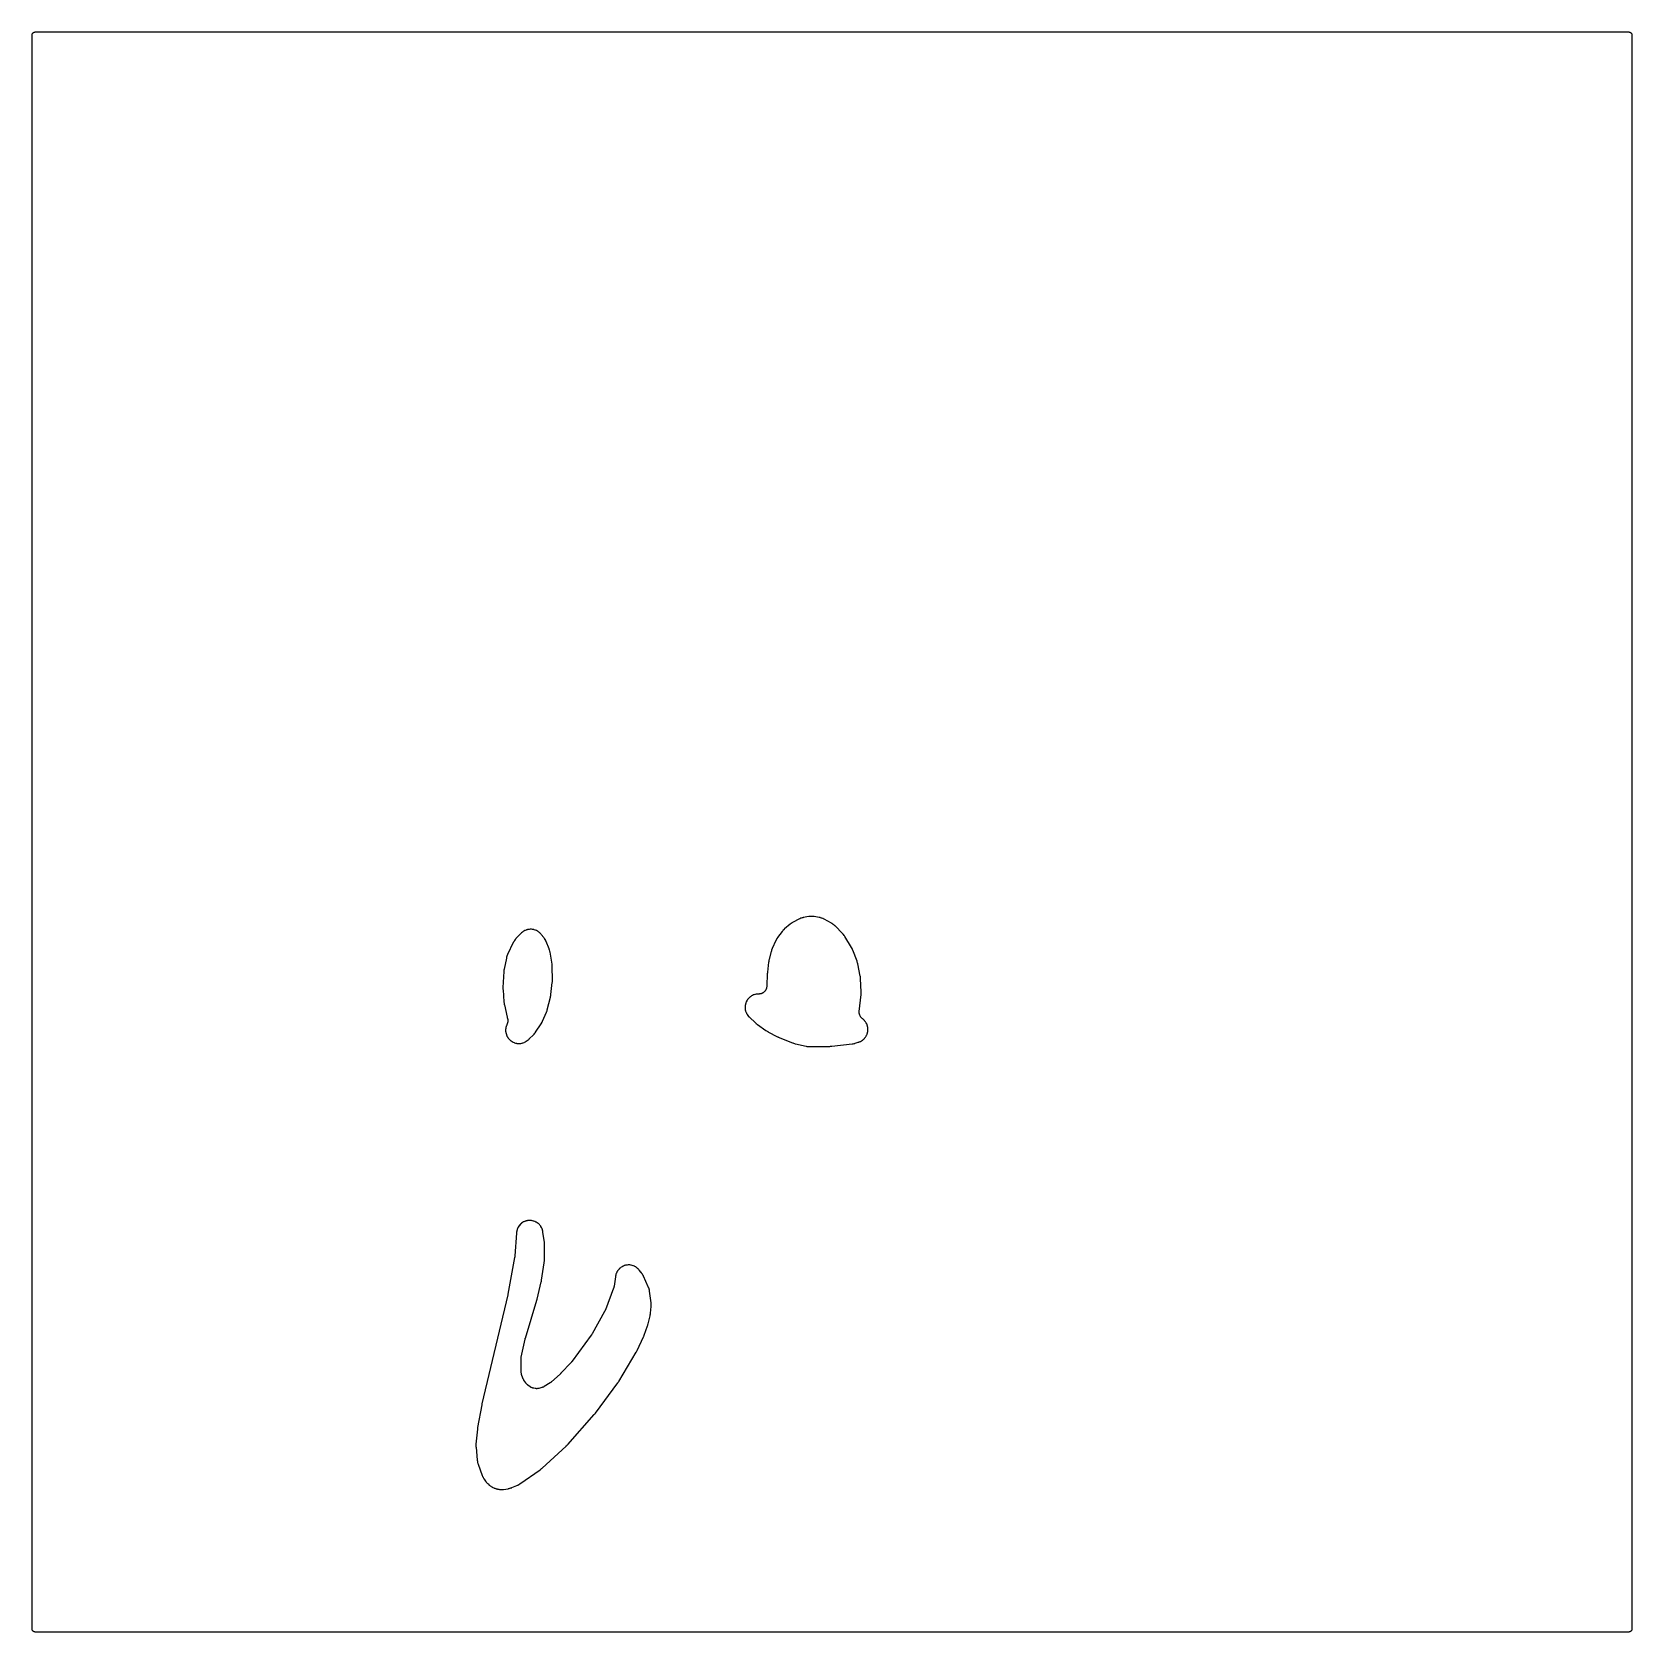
# Model space of a CAD drawing. Header units: millimetres. Extents: x 0 to 300, y 0 to 300.
import ezdxf

# ---------------------------------------------------------------- set-up
doc = ezdxf.new("R2010")
doc.units = ezdxf.units.MM
doc.layers.add('CUT', color=7, linetype='CONTINUOUS')

msp = doc.modelspace()

# ---------------------------------------------------------------- linework, layer by layer
at = {"layer": 'CUT'}
for points in [[(-0.0625, 298.5625), (-0.0625, 299.4478), (-0.0589, 299.5212), (-0.0503, 299.5794), (-0.036, 299.6365), (-0.0162, 299.6918), (0.009, 299.745), (0.0392, 299.7954), (0.0743, 299.8427), (0.1137, 299.8863), (0.1573, 299.9257), (0.2046, 299.9608), (0.255, 299.991), (0.3082, 300.0162), (0.3635, 300.036), (0.4206, 300.0503), (0.4788, 300.0589), (0.5522, 300.0625), (1.4375, 300.0625), (298.554, 300.0625), (299.4392, 300.0625), (299.5127, 300.0589), (299.5709, 300.0503), (299.6279, 300.036), (299.6833, 300.0162), (299.7365, 299.991), (299.7869, 299.9608), (299.8341, 299.9257), (299.8777, 299.8863), (299.9172, 299.8427), (299.9522, 299.7954), (299.9825, 299.745), (300.0076, 299.6918), (300.0274, 299.6365), (300.0417, 299.5794), (300.0504, 299.5212), (300.054, 299.4478), (300.054, 298.5625), (300.054, 1.4375), (300.054, 0.5522), (300.0504, 0.4788), (300.0417, 0.4206), (300.0274, 0.3635), (300.0076, 0.3082), (299.9825, 0.255), (299.9522, 0.2046), (299.9172, 0.1573), (299.8777, 0.1137), (299.8341, 0.0743), (299.7869, 0.0392), (299.7365, 0.009), (299.6833, -0.0162), (299.6279, -0.036), (299.5709, -0.0503), (299.5127, -0.0589), (299.4392, -0.0625), (298.554, -0.0625), (1.4375, -0.0625), (0.5522, -0.0625), (0.4788, -0.0589), (0.4206, -0.0503), (0.3635, -0.036), (0.3082, -0.0162), (0.255, 0.009), (0.2046, 0.0392), (0.1573, 0.0743), (0.1137, 0.1137), (0.0743, 0.1573), (0.0392, 0.2046), (0.009, 0.255), (-0.0162, 0.3082), (-0.036, 0.3635), (-0.0503, 0.4206), (-0.0589, 0.4788), (-0.0625, 0.5522), (-0.0625, 1.4375)], [(133.6888, 117.2061), (133.6872, 117.147), (133.6915, 116.9602), (133.6957, 116.9012), (133.7183, 116.7157), (133.7283, 116.6574), (133.7691, 116.475), (133.7848, 116.418), (133.8433, 116.2405), (133.8646, 116.1853), (133.9402, 116.0144), (133.9668, 115.9616), (134.059, 115.799), (134.0906, 115.749), (134.1983, 115.5963), (134.2347, 115.5497), (134.3586, 115.4063), (134.3785, 115.3844), (134.4183, 115.3427), (134.4287, 115.3321), (134.4967, 115.2642), (134.5073, 115.2539), (135.6322, 114.1857), (135.6398, 114.1786), (135.6936, 114.1292), (135.7017, 114.1219), (135.7376, 114.0902), (135.7551, 114.0753), (135.8664, 113.9843), (135.8839, 113.9705), (135.9145, 113.9473), (135.9229, 113.941), (135.9812, 113.8985), (135.9907, 113.8916), (137.5736, 112.7814), (137.5886, 112.7713), (137.6865, 112.7069), (137.7017, 112.6972), (137.827, 112.6202), (137.8425, 112.611), (137.9441, 112.5526), (137.9598, 112.5439), (139.7911, 111.5639), (139.8072, 111.5555), (139.9132, 111.5029), (139.9296, 111.4951), (140.0644, 111.4331), (140.0811, 111.4258), (140.19, 111.3797), (140.2069, 111.3728), (142.6178, 110.4376), (142.6377, 110.4303), (142.7683, 110.3849), (142.7886, 110.3782), (142.9543, 110.3271), (142.9747, 110.3212), (143.1082, 110.2852), (143.1289, 110.28), (145.1239, 109.8168), (145.1417, 109.8129), (145.258, 109.7896), (145.276, 109.7863), (145.3461, 109.7744), (145.3823, 109.7695), (145.618, 109.7443), (145.6544, 109.7415), (145.7254, 109.7383), (145.7437, 109.7377), (145.8623, 109.7359), (145.8805, 109.7359), (149.5886, 109.7923), (149.6035, 109.7927), (149.6996, 109.7965), (149.7144, 109.7973), (149.835, 109.8051), (149.8498, 109.8062), (149.9456, 109.8148), (149.9604, 109.8163), (153.765, 110.2517), (153.7792, 110.2535), (153.8718, 110.2664), (153.8861, 110.2685), (153.9415, 110.2776), (153.9698, 110.2829), (154.1526, 110.3218), (154.1806, 110.3285), (154.2349, 110.3428), (154.2487, 110.3467), (154.3385, 110.3727), (154.3523, 110.3768), (154.9259, 110.5579), (154.9397, 110.5624), (155.0293, 110.5931), (155.043, 110.598), (155.0964, 110.6177), (155.1234, 110.6285), (155.2952, 110.7017), (155.3476, 110.7271), (155.5093, 110.8154), (155.559, 110.8458), (155.7113, 110.9494), (155.7578, 110.9844), (155.8994, 111.1023), (155.9423, 111.1417), (156.0717, 111.2727), (156.1106, 111.3161), (156.2267, 111.459), (156.2612, 111.506), (156.363, 111.6595), (156.3927, 111.7096), (156.4791, 111.8722), (156.5039, 111.925), (156.574, 112.0952), (156.5936, 112.1501), (156.6469, 112.3264), (156.6611, 112.3829), (156.697, 112.5636), (156.7056, 112.6212), (156.7239, 112.8044), (156.7269, 112.8626), (156.7273, 113.0468), (156.7246, 113.105), (156.7072, 113.2883), (156.6989, 113.346), (156.6637, 113.5268), (156.6499, 113.5834), (156.5974, 113.7599), (156.5781, 113.8149), (156.5087, 113.9855), (156.4842, 114.0383), (156.3986, 114.2014), (156.369, 114.2516), (156.268, 114.4056), (156.2337, 114.4527), (156.1183, 114.5962), (156.0796, 114.6398), (155.9508, 114.7714), (155.908, 114.811), (155.7651, 114.9312), (155.7423, 114.9494), (155.7186, 114.9675), (155.6825, 114.9964), (155.6177, 115.0511), (155.5502, 115.1144), (155.5075, 115.1588), (155.4469, 115.2287), (155.409, 115.2772), (155.3558, 115.353), (155.3231, 115.4052), (155.278, 115.486), (155.2508, 115.5412), (155.2143, 115.6262), (155.1929, 115.684), (155.1653, 115.7723), (155.1499, 115.832), (155.1315, 115.9226), (155.1224, 115.9836), (155.1134, 116.0756), (155.1105, 116.1372), (155.1111, 116.2297), (155.1159, 116.3143), (155.1197, 116.3605), (155.4645, 119.5305), (155.4656, 119.5413), (155.4724, 119.6169), (155.4733, 119.6282), (155.4769, 119.6779), (155.4781, 119.7018), (155.4828, 119.8513), (155.4831, 119.8744), (155.4828, 119.9145), (155.4826, 119.9253), (155.4807, 120.0004), (155.4803, 120.0126), (155.3675, 122.4856), (155.3669, 122.4969), (155.3619, 122.5755), (155.361, 122.5872), (155.3567, 122.6387), (155.3541, 122.6634), (155.3346, 122.8174), (155.3312, 122.8411), (155.3243, 122.882), (155.3224, 122.8931), (155.3081, 122.9697), (155.3057, 122.9821), (154.8244, 125.2934), (154.822, 125.3044), (154.8047, 125.3807), (154.802, 125.392), (154.7896, 125.4418), (154.7831, 125.4657), (154.7399, 125.6136), (154.7327, 125.6363), (154.7196, 125.6754), (154.7159, 125.686), (154.6899, 125.7589), (154.6855, 125.7707), (153.8982, 127.8379), (153.8931, 127.8508), (153.8594, 127.9335), (153.8541, 127.9461), (153.8327, 127.9954), (153.8212, 128.0204), (153.7426, 128.1808), (153.7299, 128.2052), (153.7041, 128.2523), (153.6973, 128.2642), (153.6526, 128.3416), (153.6456, 128.3534), (152.4006, 130.3965), (152.3914, 130.411), (152.3305, 130.5048), (152.3209, 130.5191), (152.2828, 130.5744), (152.2624, 130.6021), (152.125, 130.7784), (152.1031, 130.805), (152.0588, 130.8555), (152.0473, 130.8682), (151.9712, 130.9502), (151.9593, 130.9627), (150.567, 132.3792), (150.5567, 132.3894), (150.4893, 132.4547), (150.4788, 132.4646), (150.4374, 132.5029), (150.4157, 132.522), (150.2739, 132.6409), (150.2279, 132.6759), (150.0752, 132.7806), (150.051, 132.7964), (150.003, 132.826), (149.9907, 132.8335), (149.9096, 132.8809), (149.8971, 132.888), (148.5181, 133.6505), (148.5032, 133.6585), (148.4062, 133.7086), (148.3912, 133.7161), (148.3321, 133.7446), (148.3015, 133.7583), (148.1026, 133.8408), (148.0392, 133.863), (147.8324, 133.9227), (147.7999, 133.9311), (147.736, 133.9458), (147.7195, 133.9493), (147.6124, 133.9707), (147.5959, 133.9737), (146.6501, 134.1351), (146.6371, 134.1372), (146.5524, 134.1498), (146.5393, 134.1515), (146.4882, 134.158), (146.462, 134.1607), (146.2936, 134.1744), (146.241, 134.1763), (146.0743, 134.1752), (146.0217, 134.1726), (145.8535, 134.1566), (145.8274, 134.1536), (145.7764, 134.1465), (145.7633, 134.1445), (145.6788, 134.1308), (145.6658, 134.1286), (144.6072, 133.9333), (144.5926, 133.9304), (144.4975, 133.9105), (144.4829, 133.9072), (144.4261, 133.8938), (144.3972, 133.8862), (144.2133, 133.8329), (144.1568, 133.8134), (143.979, 133.7421), (143.9515, 133.7302), (143.8985, 133.7058), (143.885, 133.6994), (143.7978, 133.6566), (143.7845, 133.6498), (142.7047, 133.0859), (142.6899, 133.0779), (142.5948, 133.0248), (142.5803, 133.0164), (142.5241, 132.983), (142.4958, 132.965), (142.3153, 132.8434), (142.2881, 132.8239), (142.236, 132.7844), (142.2228, 132.7741), (142.1379, 132.7058), (142.1249, 132.6952), (141.1108, 131.8326), (141.0979, 131.8214), (141.0154, 131.7471), (141.0029, 131.7354), (140.9546, 131.6894), (140.9306, 131.6652), (140.779, 131.5031), (140.7564, 131.4775), (140.7137, 131.4263), (140.7029, 131.413), (140.6342, 131.3257), (140.6239, 131.3121), (139.7976, 130.1981), (139.7883, 130.1853), (139.7293, 130.1012), (139.7204, 130.0881), (139.6863, 130.0367), (139.6695, 130.0099), (139.5652, 129.833), (139.5499, 129.8053), (139.5214, 129.7506), (139.5143, 129.7365), (139.4692, 129.6441), (139.4625, 129.6299), (138.7942, 128.1624), (138.789, 128.1506), (138.7559, 128.0738), (138.751, 128.0619), (138.7321, 128.0152), (138.723, 127.9912), (138.6669, 127.8336), (138.6588, 127.8091), (138.644, 127.7611), (138.6404, 127.7487), (138.6175, 127.6683), (138.6141, 127.6558), (138.2104, 126.1117), (138.2056, 126.0921), (138.1766, 125.9637), (138.1725, 125.9439), (138.1416, 125.7817), (138.1381, 125.7617), (138.1179, 125.6317), (138.1151, 125.6117), (137.8863, 123.7254), (137.8851, 123.7144), (137.8772, 123.6373), (137.8761, 123.6255), (137.8681, 123.5293), (137.8673, 123.5176), (137.8625, 123.4415), (137.8618, 123.429), (137.7627, 121.0662), (137.7596, 121.021), (137.752, 120.9382), (137.7391, 120.8484), (137.7275, 120.7892), (137.7056, 120.7011), (137.6881, 120.6433), (137.6575, 120.558), (137.6342, 120.5022), (137.5952, 120.4204), (137.5664, 120.3673), (137.5193, 120.2897), (137.4854, 120.2398), (137.4307, 120.1674), (137.392, 120.1211), (137.3303, 120.0546), (137.287, 120.0125), (137.219, 119.9525), (137.1717, 119.9149), (137.0979, 119.8622), (137.0471, 119.8295), (136.9684, 119.7844), (136.9146, 119.7571), (136.8318, 119.7201), (136.7755, 119.6983), (136.6893, 119.6699), (136.6311, 119.6539), (136.5425, 119.6343), (136.483, 119.6242), (136.3929, 119.6136), (136.3149, 119.6084), (136.2597, 119.6064), (136.2499, 119.6064), (136.2387, 119.6064), (136.2154, 119.6059), (136.2077, 119.6056), (136.1857, 119.6049), (136.0494, 119.6027), (135.9904, 119.5989), (135.8047, 119.5774), (135.7464, 119.5678), (135.5637, 119.5282), (135.5066, 119.5129), (135.3287, 119.4555), (135.2734, 119.4346), (135.102, 119.36), (135.0491, 119.3338), (134.8859, 119.2427), (134.8357, 119.2114), (134.6823, 119.1046), (134.6354, 119.0685), (134.4932, 118.9472), (134.4502, 118.9067), (134.3206, 118.772), (134.2818, 118.7274), (134.1661, 118.5806), (134.1319, 118.5324), (134.0312, 118.375), (134.0018, 118.3236), (133.9171, 118.157), (133.893, 118.1031), (133.8251, 117.9289), (133.8064, 117.8728), (133.756, 117.6929), (133.7428, 117.6352), (133.7104, 117.4512), (133.703, 117.3925)], [(88.4707, 124.1574), (88.4673, 124.1345), (88.4491, 123.9915), (88.4467, 123.9693), (88.4433, 123.9309), (88.4424, 123.9204), (88.4372, 123.8482), (88.4365, 123.8365), (88.2807, 120.8546), (88.28, 120.8354), (88.2775, 120.7109), (88.2774, 120.6917), (88.2792, 120.5354), (88.2798, 120.5163), (88.2852, 120.3918), (88.2863, 120.3727), (88.4565, 118.1272), (88.4585, 118.1059), (88.474, 117.9676), (88.4767, 117.9464), (88.5023, 117.7737), (88.5058, 117.7526), (88.5311, 117.6157), (88.5354, 117.5948), (89.0527, 115.2637), (89.066, 115.2142), (89.0834, 115.166), (89.09, 115.1498), (89.1195, 115.0664), (89.1364, 115.01), (89.1576, 114.9242), (89.1688, 114.8664), (89.1815, 114.7788), (89.187, 114.7202), (89.191, 114.6319), (89.1908, 114.573), (89.1861, 114.4847), (89.1801, 114.4261), (89.1667, 114.3387), (89.155, 114.281), (89.1331, 114.1953), (89.1158, 114.139), (89.0856, 114.0559), (89.0584, 113.9911), (89.0411, 113.9523), (89.0299, 113.9289), (89.023, 113.9138), (89.0206, 113.9084), (88.9951, 113.8514), (88.9842, 113.8255), (88.9165, 113.653), (88.8979, 113.5982), (88.8478, 113.4224), (88.8347, 113.366), (88.8017, 113.1862), (88.794, 113.1289), (88.7785, 112.9467), (88.7764, 112.8889), (88.7785, 112.7061), (88.7819, 112.6484), (88.8016, 112.4666), (88.8106, 112.4095), (88.8477, 112.2305), (88.8622, 112.1745), (88.9164, 111.9998), (88.9361, 111.9455), (89.0069, 111.7769), (89.0318, 111.7247), (89.1184, 111.5637), (89.1482, 111.5142), (89.2499, 111.3622), (89.2844, 111.3158), (89.4003, 111.1744), (89.439, 111.1315), (89.568, 111.0019), (89.6107, 110.9629), (89.7515, 110.8463), (89.7978, 110.8116), (89.9492, 110.7091), (89.9986, 110.679), (90.1592, 110.5916), (90.2112, 110.5664), (90.3795, 110.4948), (90.4337, 110.4748), (90.6081, 110.4197), (90.664, 110.405), (90.8428, 110.367), (90.8999, 110.3577), (91.0816, 110.3371), (91.1393, 110.3334), (91.3221, 110.3303), (91.3799, 110.3321), (91.5621, 110.3467), (91.6195, 110.3541), (91.7995, 110.3862), (91.8558, 110.399), (92.0319, 110.4483), (92.0868, 110.4665), (92.2573, 110.5325), (92.3102, 110.5559), (92.4758, 110.6391), (92.5013, 110.6527), (92.5505, 110.6805), (92.563, 110.6877), (92.6438, 110.7359), (92.6561, 110.7434), (92.6712, 110.753), (92.6848, 110.7618), (92.7725, 110.8204), (92.7859, 110.8295), (92.8375, 110.8661), (92.8635, 110.8856), (93.0286, 111.0164), (93.0535, 111.0373), (93.1009, 111.0792), (93.1129, 111.0901), (93.19, 111.1621), (93.2017, 111.1733), (93.9745, 111.9351), (93.9853, 111.946), (94.0541, 112.0173), (94.0645, 112.0284), (94.1048, 112.0723), (94.1248, 112.0953), (94.251, 112.248), (94.2699, 112.272), (94.3054, 112.3198), (94.3144, 112.3321), (94.3715, 112.4131), (94.3802, 112.4257), (95.4236, 113.9868), (95.4311, 113.9982), (95.4788, 114.0732), (95.486, 114.0849), (95.5136, 114.1306), (95.5273, 114.1543), (95.6122, 114.3105), (95.6247, 114.3348), (95.648, 114.3829), (95.6539, 114.3953), (95.6909, 114.4761), (95.6965, 114.4886), (96.4253, 116.1804), (96.4296, 116.1905), (96.4587, 116.2618), (96.463, 116.2724), (96.4812, 116.3195), (96.4895, 116.3423), (96.5384, 116.4858), (96.5456, 116.5081), (96.5572, 116.547), (96.5602, 116.5575), (96.5806, 116.6308), (96.5838, 116.6428), (97.1855, 118.9911), (97.1903, 119.0114), (97.2194, 119.1439), (97.2235, 119.1644), (97.2542, 119.3318), (97.2576, 119.3524), (97.2774, 119.4866), (97.2801, 119.5073), (97.5312, 121.7482), (97.533, 121.7667), (97.5427, 121.8872), (97.5439, 121.9057), (97.5514, 122.0571), (97.552, 122.0757), (97.5543, 122.1965), (97.5543, 122.2151), (97.5231, 124.7465), (97.5228, 124.7572), (97.5206, 124.8324), (97.5201, 124.8436), (97.5177, 124.8928), (97.5161, 124.9165), (97.503, 125.064), (97.5005, 125.0867), (97.4955, 125.1261), (97.4941, 125.1367), (97.4833, 125.2103), (97.4815, 125.2222), (97.1118, 127.4465), (97.1089, 127.4624), (97.0888, 127.5658), (97.0855, 127.5816), (97.0718, 127.6433), (97.0639, 127.6747), (97.0072, 127.8774), (96.9977, 127.9083), (96.9774, 127.9682), (96.972, 127.9835), (96.9355, 128.0822), (96.9297, 128.0973), (96.3907, 129.4439), (96.3849, 129.4578), (96.3462, 129.5479), (96.3401, 129.5617), (96.3155, 129.6152), (96.3022, 129.6422), (96.2127, 129.8135), (96.1821, 129.8655), (96.0759, 130.027), (96.0587, 130.0518), (96.0239, 130.0993), (96.0149, 130.1113), (95.955, 130.1889), (95.9456, 130.2008), (95.467, 130.7898), (95.4576, 130.8011), (95.3957, 130.8735), (95.386, 130.8845), (95.3478, 130.9271), (95.3277, 130.9485), (95.1956, 131.082), (95.1523, 131.1216), (95.0098, 131.24), (94.9629, 131.2752), (94.8095, 131.3791), (94.7594, 131.4095), (94.5965, 131.498), (94.5437, 131.5234), (94.373, 131.5955), (94.318, 131.6157), (94.141, 131.6708), (94.0843, 131.6855), (93.9028, 131.7231), (93.8449, 131.7321), (93.6607, 131.7518), (93.6021, 131.7552), (93.4168, 131.7568), (93.3583, 131.7545), (93.174, 131.7381), (93.1158, 131.73), (92.9306, 131.695), (92.9018, 131.6888), (92.8899, 131.6859), (92.859, 131.6776), (92.6643, 131.6197), (92.6048, 131.5985), (92.4246, 131.5235), (92.3683, 131.4966), (92.1953, 131.4024), (92.1422, 131.3698), (91.9799, 131.2582), (91.9304, 131.2203), (91.7785, 131.0907), (91.7553, 131.0698), (91.7111, 131.028), (91.6999, 131.0171), (91.6282, 130.9456), (91.6173, 130.9344), (90.7219, 129.9935), (90.7113, 129.9821), (90.6435, 129.9071), (90.6332, 129.8954), (90.5936, 129.8492), (90.574, 129.8251), (90.4522, 129.6671), (90.4168, 129.6159), (90.312, 129.4462), (90.2963, 129.4193), (90.2671, 129.366), (90.2598, 129.3522), (90.2136, 129.2623), (90.2066, 129.2484), (89.1476, 127.052), (89.1423, 127.0408), (89.1087, 126.9673), (89.1036, 126.9559), (89.0844, 126.9113), (89.075, 126.8883), (89.0179, 126.7394), (89.002, 126.6923), (88.9574, 126.5392), (88.9509, 126.5152), (88.9393, 126.4681), (88.9364, 126.456), (88.9187, 126.3771), (88.9161, 126.365), (88.4958, 124.2978), (88.4938, 124.2876), (88.4804, 124.2156), (88.4785, 124.2048)], [(83.2115, 35.0875), (83.2106, 35.0731), (83.208, 35.0168), (83.2073, 34.9879), (83.2076, 34.8002), (83.2083, 34.7713), (83.2111, 34.715), (83.212, 34.7005), (83.2189, 34.6069), (83.2202, 34.5925), (83.4606, 32.1408), (83.462, 32.1285), (83.4715, 32.0484), (83.4731, 32.0361), (83.4798, 31.988), (83.4838, 31.9635), (83.5123, 31.8069), (83.5233, 31.7585), (83.5647, 31.6048), (83.5716, 31.581), (83.5862, 31.5347), (83.59, 31.5229), (83.6158, 31.4465), (83.6199, 31.4347), (84.3925, 29.292), (84.3972, 29.2795), (84.4283, 29.1988), (84.4332, 29.1864), (84.4531, 29.1383), (84.4637, 29.1139), (84.5357, 28.959), (84.5602, 28.9118), (84.6456, 28.7639), (84.6594, 28.7411), (84.6874, 28.6973), (84.6947, 28.6861), (84.7429, 28.6142), (84.7504, 28.6032), (84.9996, 28.2486), (85.01, 28.2343), (85.0786, 28.1424), (85.0894, 28.1285), (85.1322, 28.0746), (85.1549, 28.0476), (85.3077, 27.8769), (85.332, 27.8513), (85.3809, 27.8028), (85.3936, 27.7905), (85.4773, 27.7122), (85.4903, 27.7003), (85.7119, 27.5048), (85.7224, 27.4957), (85.7911, 27.4378), (85.8018, 27.429), (85.844, 27.3951), (85.8659, 27.3783), (86.0092, 27.2737), (86.0553, 27.2431), (86.2076, 27.1522), (86.2317, 27.1385), (86.2793, 27.113), (86.2916, 27.1066), (86.3718, 27.0659), (86.3842, 27.0598), (86.5484, 26.9812), (86.5614, 26.9752), (86.6462, 26.937), (86.6594, 26.9313), (86.7109, 26.9096), (86.7376, 26.8991), (86.9099, 26.8361), (86.9645, 26.819), (87.1421, 26.7726), (87.17, 26.766), (87.2247, 26.7545), (87.2388, 26.7517), (87.3303, 26.7347), (87.3444, 26.7323), (87.5111, 26.7054), (87.5261, 26.7031), (87.6242, 26.6899), (87.6393, 26.688), (87.6984, 26.6815), (87.7288, 26.679), (87.9236, 26.6676), (87.9845, 26.6671), (88.1794, 26.6756), (88.2098, 26.6776), (88.269, 26.6832), (88.2841, 26.6848), (88.3824, 26.6966), (88.3975, 26.6986), (89.2323, 26.8202), (89.2447, 26.8221), (89.3251, 26.8356), (89.3374, 26.8378), (89.3856, 26.8469), (89.4101, 26.852), (89.5667, 26.8884), (89.615, 26.9018), (89.768, 26.9511), (89.7917, 26.9593), (89.8377, 26.9762), (89.8494, 26.9807), (89.9252, 27.0105), (89.9369, 27.0152), (90.881, 27.4093), (90.8956, 27.4157), (90.9898, 27.4579), (91.0042, 27.4646), (91.0601, 27.4915), (91.0884, 27.506), (91.2693, 27.6052), (91.2968, 27.6212), (91.3495, 27.6539), (91.3629, 27.6624), (91.4492, 27.7191), (91.4624, 27.728), (95.2501, 30.3599), (95.2668, 30.3719), (95.3737, 30.4517), (95.3899, 30.4643), (95.5205, 30.569), (95.5363, 30.5821), (95.6375, 30.6691), (95.6528, 30.6827), (100.1491, 34.8226), (100.1601, 34.8329), (100.2304, 34.901), (100.2411, 34.9116), (100.3272, 34.9993), (100.3376, 35.0102), (100.4044, 35.0817), (100.4145, 35.0928), (105.401, 40.7072), (105.41, 40.7176), (105.4679, 40.7859), (105.4767, 40.7965), (105.5475, 40.8839), (105.556, 40.8947), (105.6107, 40.9656), (105.619, 40.9766), (109.7992, 46.6573), (109.8074, 46.6688), (109.86, 46.7439), (109.868, 46.7556), (109.9318, 46.8515), (109.9395, 46.8633), (109.9885, 46.9409), (109.9959, 46.9529), (113.2641, 52.4019), (113.2718, 52.4151), (113.3208, 52.5016), (113.3282, 52.5151), (113.3868, 52.6252), (113.3938, 52.6388), (113.4383, 52.7278), (113.445, 52.7415), (114.6324, 55.2752), (114.6384, 55.2884), (114.6764, 55.3749), (114.6821, 55.3883), (114.7272, 55.498), (114.7325, 55.5115), (114.7663, 55.5997), (114.7713, 55.6133), (115.3892, 57.3525), (115.3945, 57.3682), (115.428, 57.4713), (115.4329, 57.4872), (115.4712, 57.6176), (115.4757, 57.6337), (115.5033, 57.7384), (115.5073, 57.7546), (115.8597, 59.2577), (115.864, 59.2777), (115.8899, 59.4079), (115.8935, 59.428), (115.9204, 59.5924), (115.9234, 59.6126), (115.9403, 59.7443), (115.9426, 59.7646), (116.0578, 60.9869), (116.0592, 61.0034), (116.0663, 61.1111), (116.0672, 61.1276), (116.0697, 61.1923), (116.0701, 61.2255), (116.0665, 61.441), (116.065, 61.4742), (116.0603, 61.5388), (116.0589, 61.5553), (116.0482, 61.6626), (116.0463, 61.6791), (115.7676, 63.8574), (115.7655, 63.8721), (115.751, 63.9672), (115.7485, 63.9818), (115.7384, 64.0386), (115.7325, 64.0676), (115.69, 64.2525), (115.6739, 64.3094), (115.6134, 64.4891), (115.6033, 64.5169), (115.5822, 64.5707), (115.5766, 64.5844), (115.5393, 64.6731), (115.5334, 64.6866), (114.6206, 66.713), (114.6152, 66.7248), (114.579, 66.8007), (114.5733, 66.8123), (114.5505, 66.8575), (114.5384, 66.8804), (114.4575, 67.0252), (114.4303, 67.0693), (114.3372, 67.2066), (114.3222, 67.2277), (114.292, 67.2683), (114.2842, 67.2786), (114.2326, 67.3451), (114.2245, 67.3552), (113.8461, 67.8212), (113.8368, 67.8323), (113.7757, 67.904), (113.7661, 67.9149), (113.7284, 67.9571), (113.7085, 67.9782), (113.578, 68.1104), (113.5353, 68.1497), (113.3946, 68.2671), (113.3484, 68.302), (113.197, 68.4053), (113.1476, 68.4357), (112.987, 68.5239), (112.9349, 68.5493), (112.7665, 68.6215), (112.7122, 68.6418), (112.5376, 68.6975), (112.4816, 68.7124), (112.3024, 68.751), (112.2452, 68.7605), (112.0632, 68.7816), (112.0053, 68.7855), (111.8221, 68.789), (111.7642, 68.7873), (111.5815, 68.773), (111.524, 68.7657), (111.3435, 68.7339), (111.287, 68.7211), (111.1104, 68.6721), (111.0554, 68.6539), (110.8843, 68.588), (110.8313, 68.5646), (110.6675, 68.4825), (110.617, 68.4541), (110.4618, 68.3566), (110.4142, 68.3234), (110.2692, 68.2114), (110.2251, 68.1738), (110.0915, 68.0483), (110.0513, 68.0066), (109.9304, 67.8688), (109.8944, 67.8234), (109.7874, 67.6746), (109.7559, 67.626), (109.6638, 67.4675), (109.6371, 67.4161), (109.5607, 67.2495), (109.5391, 67.1957), (109.4792, 67.0225), (109.4629, 66.9669), (109.4193, 66.7863), (109.4132, 66.7579), (109.4026, 66.7023), (109.4001, 66.6881), (109.3847, 66.5951), (109.3825, 66.5808), (109.1345, 64.8213), (109.1327, 64.8087), (109.1294, 64.7878), (109.1202, 64.7377), (109.1021, 64.6533), (109.0933, 64.6161), (109.0923, 64.6123), (109.082, 64.5755), (109.0568, 64.4929), (109.0406, 64.4446), (109.0333, 64.4248), (109.0288, 64.4129), (107.4812, 60.3815), (107.4754, 60.3669), (107.4617, 60.3328), (107.4556, 60.3183), (107.4481, 60.3006), (107.4418, 60.2861), (107.4269, 60.2526), (107.4204, 60.2382), (107.4086, 60.213), (107.4018, 60.1988), (107.3857, 60.1658), (107.3787, 60.1517), (107.3699, 60.1346), (107.3627, 60.1206), (107.3454, 60.0882), (107.3379, 60.0744), (105.001, 55.8624), (104.9939, 55.8498), (104.9771, 55.8207), (104.9698, 55.8082), (104.9608, 55.7931), (104.9533, 55.7808), (104.9355, 55.7522), (104.9278, 55.74), (104.9141, 55.7185), (104.9062, 55.7064), (104.8875, 55.6784), (104.8794, 55.6664), (104.8695, 55.6519), (104.8612, 55.6401), (104.8417, 55.6127), (104.8332, 55.601), (101.2424, 50.7254), (101.2347, 50.715), (101.2165, 50.6911), (101.2086, 50.6808), (101.1989, 50.6684), (101.1909, 50.6583), (101.172, 50.6349), (101.1638, 50.6249), (101.1493, 50.6073), (101.141, 50.5974), (101.1214, 50.5745), (101.113, 50.5648), (101.1026, 50.553), (101.094, 50.5433), (101.0738, 50.521), (101.0651, 50.5115), (99.1602, 48.4646), (99.1529, 48.4568), (99.1357, 48.4388), (99.1283, 48.4311), (99.1192, 48.4217), (99.1117, 48.4142), (99.0941, 48.3965), (99.0865, 48.389), (99.0729, 48.3758), (99.0653, 48.3684), (99.0472, 48.3512), (99.0395, 48.3439), (99.0299, 48.335), (99.0221, 48.3278), (99.0037, 48.311), (98.9957, 48.3039), (97.3535, 46.8447), (97.3464, 46.8385), (97.3346, 46.8282), (97.3056, 46.804), (97.2557, 46.7641), (97.2333, 46.7468), (97.2309, 46.745), (97.2079, 46.7284), (97.1556, 46.6917), (97.1242, 46.6707), (97.111, 46.6622), (97.103, 46.6572), (96.0336, 45.9887), (96.0244, 45.983), (96.0091, 45.9736), (95.9716, 45.952), (95.9218, 45.9249), (95.8538, 45.8916), (95.7843, 45.861), (95.7138, 45.8334), (95.6602, 45.8151), (95.6189, 45.802), (95.6016, 45.797), (95.5912, 45.7941), (95.0268, 45.6378), (95.015, 45.6346), (94.9985, 45.6302), (94.945, 45.6179), (94.8714, 45.6033), (94.7869, 45.5907), (94.7303, 45.585), (94.645, 45.5805), (94.5882, 45.5802), (94.5028, 45.5838), (94.4281, 45.5904), (94.3736, 45.597), (94.3567, 45.5996), (94.3446, 45.6015), (94.0439, 45.6512), (94.0333, 45.653), (94.0321, 45.6533), (93.9749, 45.6654), (93.892, 45.6857), (93.7989, 45.714), (93.7387, 45.7359), (93.6497, 45.7738), (93.592, 45.8022), (93.5076, 45.8495), (93.437, 45.8941), (93.3886, 45.927), (93.3862, 45.9288), (93.3771, 45.9355), (92.9433, 46.2597), (92.9335, 46.2671), (92.9174, 46.2795), (92.8795, 46.3103), (92.8309, 46.352), (92.7687, 46.4108), (92.7093, 46.4727), (92.653, 46.5371), (92.6132, 46.5872), (92.5838, 46.6264), (92.5721, 46.6429), (92.5651, 46.653), (92.2098, 47.1693), (92.204, 47.1778), (92.1945, 47.192), (92.1723, 47.2266), (92.1444, 47.2727), (92.1095, 47.3356), (92.0771, 47.4001), (92.0474, 47.4657), (92.0271, 47.5156), (92.0125, 47.554), (92.0068, 47.5701), (92.0034, 47.5799), (91.7842, 48.2229), (91.7804, 48.2343), (91.7742, 48.2533), (91.7606, 48.2994), (91.7443, 48.3601), (91.7263, 48.4423), (91.7122, 48.5255), (91.702, 48.6089), (91.6973, 48.6717), (91.695, 48.7197), (91.6946, 48.7397), (91.6944, 48.7517), (91.6759, 51.0772), (91.6759, 51.0893), (91.676, 51.1094), (91.6776, 51.1578), (91.6825, 51.2397), (91.6853, 51.2759), (91.6857, 51.2797), (91.6901, 51.3157), (91.7015, 51.3969), (91.7096, 51.4447), (91.7134, 51.4644), (91.7159, 51.4763), (92.4244, 54.8447), (92.4265, 54.8541), (92.4313, 54.876), (92.4334, 54.8854), (92.4361, 54.8968), (92.4383, 54.9062), (92.4437, 54.928), (92.446, 54.9373), (92.4502, 54.9539), (92.4526, 54.9632), (92.4584, 54.9849), (92.461, 54.9941), (92.4641, 55.0055), (92.4667, 55.0147), (92.473, 55.0363), (92.4757, 55.0455), (94.6307, 62.1927), (94.6328, 62.2), (94.6474, 62.2506), (94.6496, 62.2584), (94.6669, 62.3217), (94.6689, 62.3294), (94.6819, 62.3796), (94.684, 62.3879), (95.4688, 65.605), (95.4719, 65.6187), (95.4915, 65.7077), (95.4943, 65.7214), (95.5162, 65.8338), (95.5187, 65.8476), (95.5341, 65.9375), (95.5363, 65.9513), (96.0095, 69.1757), (96.0121, 69.1956), (96.0267, 69.3251), (96.0286, 69.3451), (96.0415, 69.5081), (96.0427, 69.5281), (96.0486, 69.6583), (96.0492, 69.6783), (96.0835, 72.5314), (96.0835, 72.5421), (96.0831, 72.6174), (96.0829, 72.6286), (96.0817, 72.6779), (96.0806, 72.7017), (96.0711, 72.8496), (96.0692, 72.8724), (96.0651, 72.9119), (96.0639, 72.9226), (96.055, 72.9965), (96.0534, 73.0084), (95.7819, 74.9283), (95.7797, 74.9428), (95.764, 75.0368), (95.7614, 75.0512), (95.7507, 75.1074), (95.7444, 75.1361), (95.7001, 75.3186), (95.6835, 75.3748), (95.6224, 75.5498), (95.6004, 75.6041), (95.5225, 75.7722), (95.4953, 75.8242), (95.4014, 75.9839), (95.3693, 76.0329), (95.2602, 76.1827), (95.2235, 76.2284), (95.1003, 76.3669), (95.0593, 76.4087), (94.9232, 76.5345), (94.8783, 76.5721), (94.7306, 76.684), (94.6822, 76.7171), (94.5243, 76.8141), (94.4729, 76.8423), (94.3063, 76.9234), (94.2524, 76.9464), (94.0787, 77.0109), (94.0228, 77.0285), (93.8436, 77.0757), (93.7863, 77.0879), (93.6033, 77.1174), (93.5451, 77.1238), (93.3601, 77.1353), (93.3015, 77.1361), (93.1163, 77.1295), (93.0579, 77.1246), (92.8743, 77.0999), (92.8166, 77.0893), (92.6363, 77.0469), (92.5799, 77.0307), (92.4045, 76.9708), (92.3501, 76.9492), (92.1814, 76.8725), (92.1293, 76.8457), (91.9688, 76.753), (91.9196, 76.7212), (91.769, 76.6132), (91.7231, 76.5768), (91.5837, 76.4546), (91.5416, 76.4139), (91.4149, 76.2787), (91.3769, 76.2341), (91.2639, 76.0872), (91.2305, 76.039), (91.1324, 75.8818), (91.1038, 75.8306), (91.0215, 75.6646), (90.9981, 75.6109), (90.9324, 75.4376), (90.9143, 75.3819), (90.8659, 75.203), (90.8533, 75.1458), (90.8221, 74.9605), (90.8179, 74.9315), (90.8112, 74.8747), (90.8096, 74.8601), (90.8007, 74.7652), (90.7995, 74.7506), (90.5027, 70.4728), (90.5018, 70.4602), (90.4993, 70.431), (90.4982, 70.4185), (90.4967, 70.4032), (90.4954, 70.3907), (90.4922, 70.3615), (90.4907, 70.349), (90.4879, 70.3269), (90.4862, 70.3145), (90.4822, 70.2854), (90.4803, 70.273), (90.478, 70.2578), (90.476, 70.2454), (90.4711, 70.2165), (90.4689, 70.2041), (89.2018, 63.2819), (89.2009, 63.2772), (89.1988, 63.2663), (89.1979, 63.2616), (89.1958, 63.2507), (89.1947, 63.2449), (89.192, 63.2314), (89.1908, 63.2256), (89.1887, 63.2154), (89.1875, 63.2097), (89.1846, 63.1965), (89.1836, 63.1916), (89.1811, 63.1806), (89.1776, 63.1652), (89.176, 63.1584), (84.3342, 42.763), (84.3325, 42.7552), (84.3205, 42.7015), (84.3187, 42.6932), (84.3046, 42.626), (84.303, 42.6178), (84.2926, 42.5645), (84.291, 42.5558), (83.525, 38.2741), (83.523, 38.2619), (83.5105, 38.1828), (83.5087, 38.1706), (83.4951, 38.071), (83.4935, 38.0588), (83.4843, 37.9793), (83.483, 37.967), (83.2193, 35.1956), (83.2181, 35.1812)]]:
    msp.add_lwpolyline(points, close=True, dxfattribs=at)

doc.saveas('drawing.dxf')
